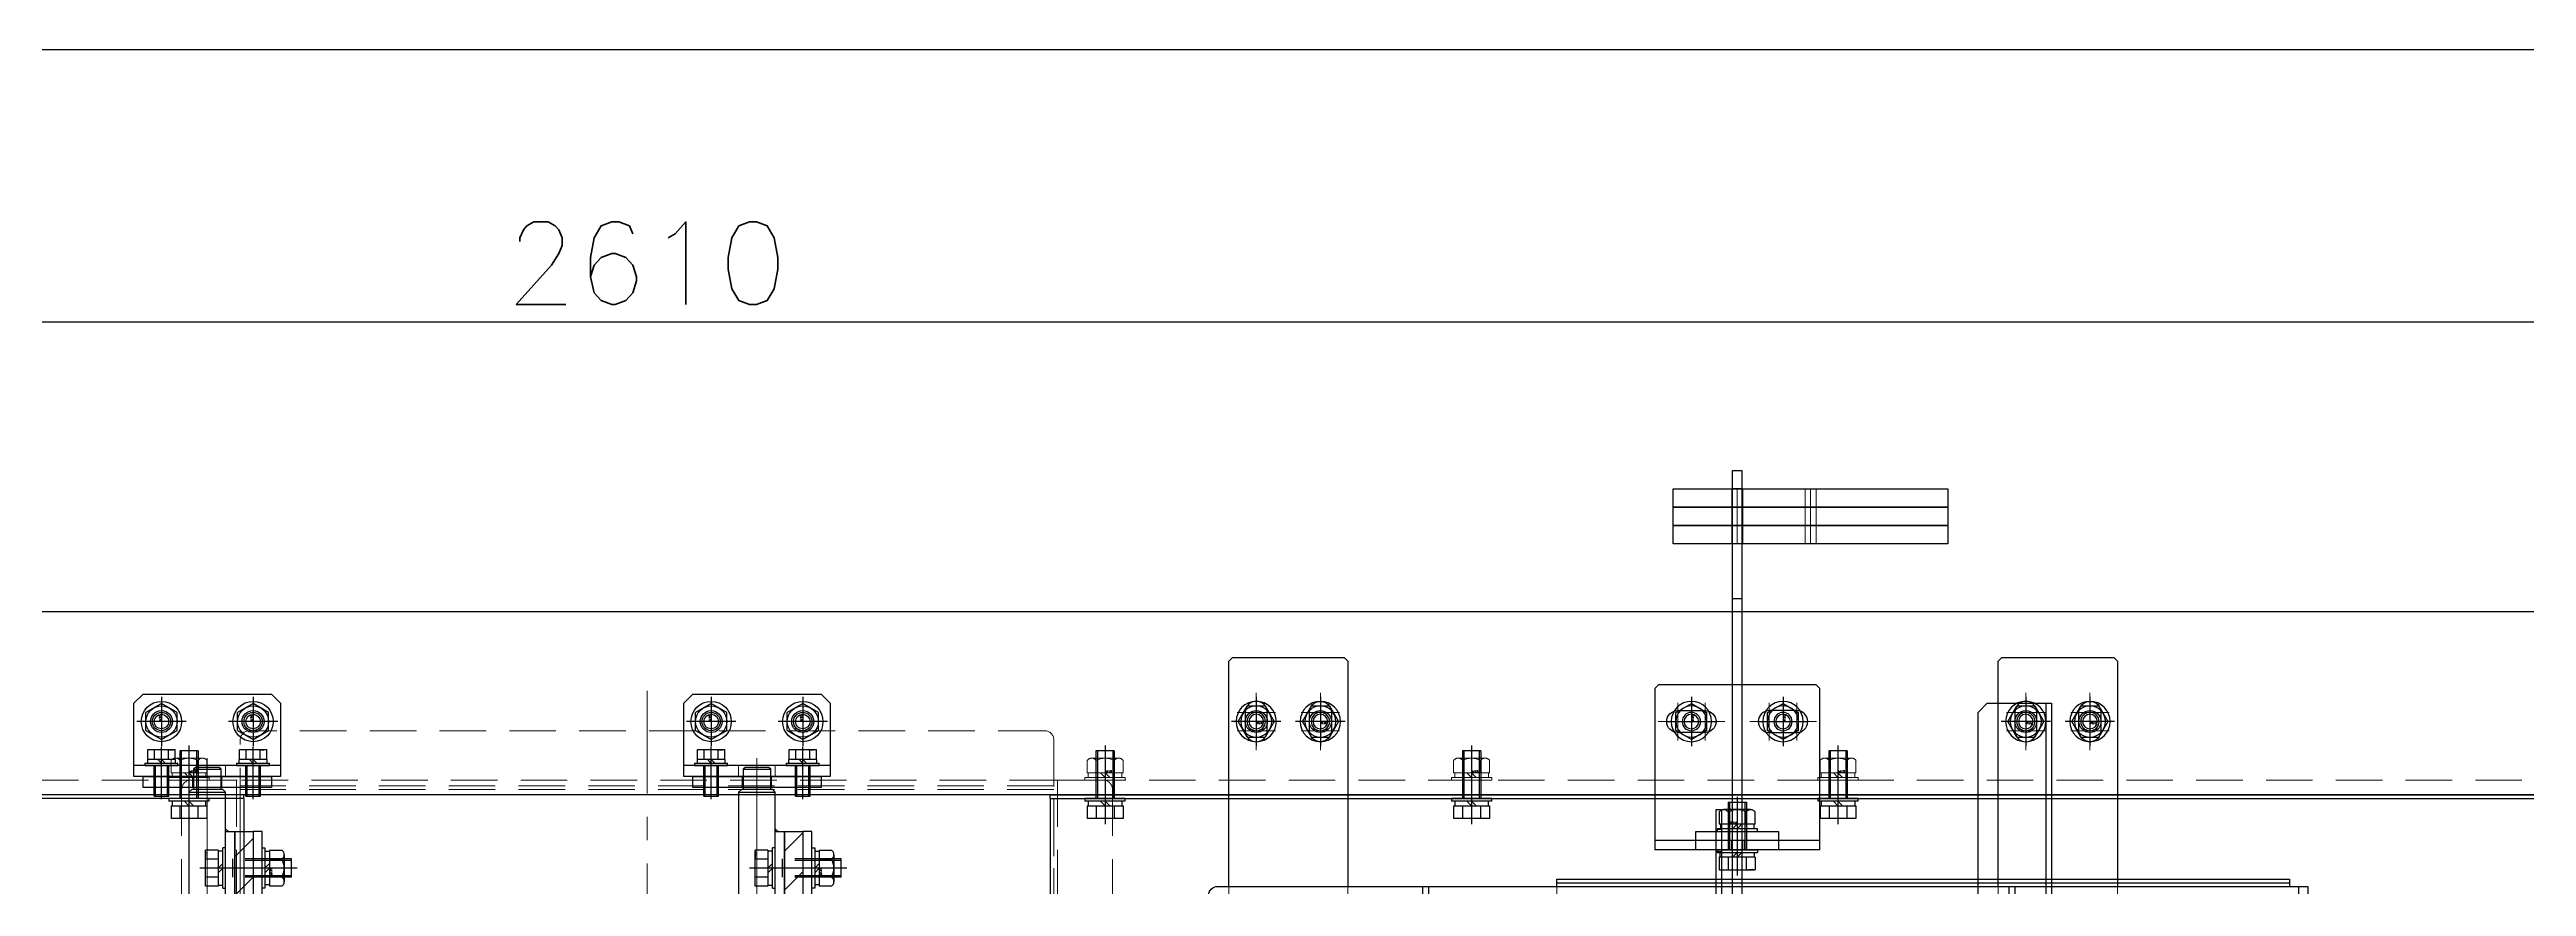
# Model space of a CAD drawing. Header units: millimetres. Extents: x -8731 to 85711, y -14522 to 31379.
# Drawn here: x 10805 to 12157, y 19167 to 19624 of the extents above; entities that cross this region are included whole.
import ezdxf

# ---------------------------------------------------------------- set-up
doc = ezdxf.new("R2010")
doc.units = ezdxf.units.MM
doc.header["$LTSCALE"] = 4
doc.header["$PDMODE"] = 99
doc.header["$PDSIZE"] = 1
doc.linetypes.add('CENTER2', pattern=[28.575, 19.05, -3.175, 3.175, -3.175])
doc.linetypes.add('HIDDEN', pattern=[9.525, 6.35, -3.175])
for name, color, linetype, lineweight in [('01_NORMAL', 7, 'Continuous', 25), ('04_HIDDEN', 2, 'HIDDEN', 13), ('05_CENTER', 4, 'CENTER2', 13), ('08_DIM', 3, 'Continuous', 13)]:
    doc.layers.add(name, color=color, linetype=linetype, lineweight=lineweight)
doc.layers.add('10_DRAFT', color=8, linetype='Continuous', lineweight=0, plot=False)
doc.styles.add('KANJI0', font='txt.shx', dxfattribs={"width": 0.9, "height": 30, "bigfont": 'bigfont'})
doc.styles.add('KSS_TXT', font='txt.shx', dxfattribs={"bigfont": 'extfont2.shx'})
doc.styles.add('KSS_TXT_L', font='txt.shx', dxfattribs={"height": 9, "bigfont": 'extfont2.shx'})
doc.dimstyles.new('KSS_DIM', dxfattribs={"dimscale": 3, "dimtxt": 3, "dimasz": 2.5, "dimexe": 1.25, "dimexo": 0.625, "dimtad": 1, "dimdsep": 46, "dimtxsty": 'KSS_TXT', "dimblk": 'OPEN30', "dimcen": 0, "dimazin": 2, "dimtfac": 0.75, "dimtmove": 0, "dimatfit": 3, "dimldrblk": 'OPEN30', "dimfxl": 1, "dimtolj": 1, "dimarcsym": 0})

# ---------------------------------------------------------------- blocks, each defined once
blk = doc.blocks.new('A$C53D772FE_1_1_1')
at = {"color": 0}
for p, q in [((1030, 1000), (0, 1000)), ((1030, 998), (2, 998)), ((1030, 998), (1030, 1000)), ((1030, 998), (1030, -998))]:
    blk.add_line(p, q, dxfattribs=at)
at = {"layer": '04_HIDDEN'}
blk.add_line((1028, 998), (1028, -998), dxfattribs=at)
at = {"layer": '05_CENTER'}
for p, q in [((600, 1007.7), (600, 990.4)), ((800, 1007.7), (800, 990.4)), ((1000, 1007.7), (1000, 990.4))]:
    blk.add_line(p, q, dxfattribs=at)
blk = doc.blocks.new('A$C3E9660DC_1_1_1')
at = {"color": 0}
for p, q in [((-222, -1030), (-222, 1030)), ((217, 1035), (-217, 1035)), ((222, 1030), (222, -1030)), ((-254, 1003), (-254, -1003)), ((-249, 1008), (-222, 1008)), ((222, 1003), (-222, 1003)), ((222, 1008), (249, 1008)), ((254, 1003), (254, -1003))]:
    blk.add_line(p, q, dxfattribs=at)
for centre, start, end in [((-217, 1030), 90, 180), ((217, 1030), 0, 90), ((-249, 1003), 90, 180), ((249, 1003), 0, 90)]:
    blk.add_arc(centre, 5, start, end, dxfattribs=at)
at = {"layer": '04_HIDDEN'}
for p, q in [((-224, 1008), (-224, -1008)), ((222, 1005), (-222, 1005)), ((224, 1008), (224, -1008))]:
    blk.add_line(p, q, dxfattribs=at)
at = {"layer": '05_CENTER'}
blk.add_line((0, -1056.7), (0, 1056.7), dxfattribs=at)
blk = doc.blocks.new('A$C7E374867_2_1')
at = {"color": 0, "linetype": 'CENTER2'}
blk.add_line((0, -29), (0, 14), dxfattribs=at)
at = {"color": 0}
for p, q in [((-11, 1.5), (11, 1.5)), ((-11, 1.5), (-11, 0)), ((-11, 0), (11, 0)), ((-9.8, 11), (9.8, 11)), ((-9.8, 4), (-9.8, 11)), ((9.8, 4), (-9.8, 4)), ((-9.3, 4), (-9.3, 1.5)), ((-4.9, 4), (-4.9, 11)), ((0, 1.5), (-2.5, 4)), ((0, 4), (2.5, 1.5)), ((4.9, 4), (4.9, 11)), ((9.2, 1.5), (9.2, 4)), ((9.8, 4), (9.8, 11)), ((11, 0), (11, 1.5))]:
    blk.add_line(p, q, dxfattribs=at)
at = {"color": 0, "linetype": 'HIDDEN'}
for p, q in [((-5, -26), (-5, 0)), ((-4.2, -26), (-4.2, 0)), ((4.2, -26), (4.2, 0)), ((5, -26), (5, 0)), ((-5, -26), (5, -26))]:
    blk.add_line(p, q, dxfattribs=at)
at = {"layer": '10_DRAFT', "style": 'KSS_TXT_L'}
blk.add_text('BT-M10x30L,SW,PW', height=0.3, dxfattribs=at).set_placement((5.1, 10.7))
blk = doc.blocks.new('M10Nza_1_1_1')
at = {"color": 0}
for p, q in [((-9.8, 4), (-9.8, 10.7)), ((-9.8, 4), (9.8, 4)), ((-9.2, 1.5), (-9.2, 4)), ((-7.3, 12), (7.4, 12)), ((-4.9, 4), (-4.9, 10.7)), ((0, 1.5), (-2.5, 4)), ((0, 4), (2.5, 1.5)), ((4.9, 10.7), (4.9, 4)), ((9.2, 4), (9.2, 1.5)), ((9.8, 10.7), (9.8, 4))]:
    blk.add_line(p, q, dxfattribs=at)
at = {"color": 0, "linetype": 'CENTER2'}
blk.add_line((0, 12), (0, 0), dxfattribs=at)
at = {"color": 0}
blk.add_lwpolyline([(-11, 1.5), (11, 1.5), (11, 0), (-11, 0)], close=True, dxfattribs=at)
for centre, radius, start, end in [((-7.3, 9.1), 2.94, 33.626, 146.374), ((0, 2.2), 9.8, 60, 120), ((7.4, 9.1), 2.94, 33.626, 146.374)]:
    blk.add_arc(centre, radius, start, end, dxfattribs=at)
at = {"layer": '10_DRAFT', "style": 'KSS_TXT'}
blk.add_text('M10', height=1.25, dxfattribs=at).set_placement((0.3, 4.1))
blk = doc.blocks.new('A$C020300C3_1')
at = {"rotation": 180}
for p in [(-250, 998), (250, 998), (450, 998), (650, 998)]:
    blk.add_blockref('A$C7E374867_2_1', p, dxfattribs=at)
blk.add_blockref('A$C53D772FE_1_1_1', (-1250, 0))
at = {"xscale": -1}
blk.add_blockref('A$C53D772FE_1_1_1', (1250, 0), dxfattribs=at)
at = {"layer": '04_HIDDEN'}
for name, p in [('A$C3E9660DC_1_1_1', (0, 0)), ('M10Nza_1_1_1', (-250, 1008)), ('M10Nza_1_1_1', (250, 1008)), ('M10Nza_1_1_1', (450, 1008)), ('M10Nza_1_1_1', (650, 1008))]:
    blk.add_blockref(name, p, dxfattribs=at)
blk = doc.blocks.new('_Open30')
at = {"color": 0, "linetype": 'ByBlock', "lineweight": -2}
for p, q in [((-1, 0.268), (0, 0)), ((0, 0), (-1, -0.268)), ((0, 0), (-1, 0))]:
    blk.add_line(p, q, dxfattribs=at)
blk = doc.blocks.new('*D4266')
at = {"layer": '08_DIM', "color": 0, "lineweight": -2, "transparency": 16777216}
for p, q in [((9826.2, 19305.8), (9826.2, 19494.5)), ((12436.2, 19305.8), (12436.2, 19494.5)), ((9863.7, 19475.7), (12398.7, 19475.7))]:
    blk.add_line(p, q, dxfattribs=at)
at = {"layer": 'Defpoints', "color": 0, "transparency": 16777216}
for p in [(12436.2, 19475.7), (9826.2, 19296.5), (12436.2, 19296.5)]:
    blk.add_point(p, dxfattribs=at)
at = {"layer": '08_DIM', "color": 0, "lineweight": -2, "transparency": 16777216, "xscale": 37.5, "yscale": 37.5, "zscale": 37.5, "rotation": 180}
blk.add_blockref('_Open30', (9826.2, 19475.7), dxfattribs=at)
at = {"layer": '08_DIM', "color": 0, "lineweight": -2, "transparency": 16777216, "xscale": 37.5, "yscale": 37.5, "zscale": 37.5}
blk.add_blockref('_Open30', (12436.2, 19475.7), dxfattribs=at)
at = {"layer": '08_DIM', "color": 0, "transparency": 16777216, "insert": (11131.2, 19507.6), "char_height": 45, "attachment_point": 5, "style": 'KSS_TXT'}
blk.add_mtext('\\A1;2610', dxfattribs=at)
blk = doc.blocks.new('A$C2A2D3C10_1_1_1')
at = {"color": 0}
blk.add_lwpolyline([(100, 1100), (2600, 1100), (2600, 1000), (100, 1000)], close=True, dxfattribs=at)
for centre in [(1085, 1040), (1135, 1040), (1385, 1040), (1435, 1040), (1682.5, 1040), (1717.5, 1040), (2102.5, 1040), (2137.5, 1040)]:
    blk.add_circle(centre, 6, dxfattribs=at)
at = {"layer": '04_HIDDEN'}
blk.add_line((100, 1008), (2600, 1008), dxfattribs=at)
at = {"layer": '05_CENTER'}
for p, q in [((1085, 1049.3), (1085, 1030.7)), ((1135, 1049.3), (1135, 1030.7)), ((1385, 1049.3), (1385, 1030.7)), ((1435, 1049.3), (1435, 1030.7)), ((1682.5, 1049.3), (1682.5, 1030.7)), ((1717.5, 1049.3), (1717.5, 1030.7)), ((2102.5, 1049.3), (2102.5, 1030.7)), ((2137.5, 1049.3), (2137.5, 1030.7)), ((1094.3, 1040), (1075.7, 1040)), ((1144.3, 1040), (1125.7, 1040)), ((1394.3, 1040), (1375.7, 1040)), ((1444.3, 1040), (1425.7, 1040)), ((1691.8, 1040), (1673.2, 1040)), ((1726.8, 1040), (1708.2, 1040)), ((2111.8, 1040), (2093.2, 1040)), ((2146.8, 1040), (2128.2, 1040)), ((1100, 991.1), (1100, 1017.1)), ((1600, 991.1), (1600, 1017.1)), ((1800, 991.1), (1800, 1017.1)), ((2000, 991.1), (2000, 1017.1))]:
    blk.add_line(p, q, dxfattribs=at)
blk = doc.blocks.new('A$C0F186644_1_1')
at = {"color": 0}
blk.add_line((-40, -6), (40, -6), dxfattribs=at)
blk.add_lwpolyline([(-40, 0), (40, 0), (40, -40), (35, -45), (-35, -45), (-40, -40)], close=True, dxfattribs=at)
for centre in [(-25, -30), (25, -30)]:
    blk.add_circle(centre, 6, dxfattribs=at)
at = {"layer": '04_HIDDEN'}
for p, q in [((-10, 0), (-10, -6)), ((10, 0), (10, -6))]:
    blk.add_line(p, q, dxfattribs=at)
at = {"layer": '05_CENTER'}
for p, q in [((-25, 4.7), (-25, -10.9)), ((25, 4.7), (25, -10.9)), ((-25, -39.3), (-25, -20.7)), ((25, -39.3), (25, -20.7)), ((-34.3, -30), (-15.7, -30)), ((34.3, -30), (15.7, -30))]:
    blk.add_line(p, q, dxfattribs=at)
at = {"layer": '10_DRAFT'}
blk.add_line((0, 0), (0, -6), dxfattribs=at)
blk = doc.blocks.new('10b_2_1')
at = {"color": 0, "linetype": 'CENTER2'}
for p, q in [((13.5, 0), (-13.5, 0)), ((0, -13.5), (0, 13.5))]:
    blk.add_line(p, q, dxfattribs=at)
at = {"color": 0}
for p, q in [((-4.9, 8.5), (-9.8, 0)), ((-9.8, 0), (-4.9, -8.5)), ((-4.9, 8.5), (4.9, 8.5)), ((9.8, 0), (4.9, 8.5)), ((4.9, -8.5), (9.8, 0)), ((-4.9, -8.5), (4.9, -8.5))]:
    blk.add_line(p, q, dxfattribs=at)
for radius in [11, 8.49, 5, 4]:
    blk.add_circle((0, 0), radius, dxfattribs=at)
at = {"layer": '10_DRAFT', "style": 'KSS_TXT'}
blk.add_text('M10', height=1.25, dxfattribs=at).set_placement((0.3, 0.1))
blk = doc.blocks.new('A$C566E2A1C_1_1')
h = blk.add_hatch()
h.set_pattern_fill('_USER', color=3, scale=15, angle=135, pattern_type=0)
h.set_pattern_definition([(135, (-7933.037, 6558.574), (-10.606602, -10.606602), [])])
h.paths.add_polyline_path([(980, -10), (980, 0), (-920, 0), (-920, -10)])
h.paths.add_polyline_path([(-920, -10), (-920, 0), (-950, 0), (-950, -10)])
h.paths.add_polyline_path([(-950, -10), (-950, 0), (-980, 0), (-980, -10)])
at = {"color": 0}
blk.add_lwpolyline([(980, 0), (980, -10), (-980, -10), (-980, 0)], close=True, dxfattribs=at)
at = {"layer": '05_CENTER'}
blk.add_line((960, 3.9), (960, -13.5), dxfattribs=at)
blk = doc.blocks.new('A$C6BE42790_1_1')
at = {"color": 0}
for p, q in [((1001.5, 10), (1001.5, -10)), ((1014, 7.5), (1003, 7.5)), ((1015, 6.5), (1014, 7.5)), ((1015, -6.5), (1015, 6.5)), ((1003, -7.5), (1014, -7.5)), ((1014, -7.5), (1015, -6.5))]:
    blk.add_line(p, q, dxfattribs=at)
blk.add_line((1014, 7.5), (1014, -7.5))
for points in [[(-1001.5, -10), (1001.5, -10), (1003, -8.5), (1003, 8.5), (1001.5, 10), (-1001.5, 10), (-1003, 8.5), (-1003, -8.5)], [(-980, -10), (980, -10), (980, -15), (-980, -15)]]:
    blk.add_lwpolyline(points, close=True, dxfattribs=at)
at = {"color": 3}
blk.add_lwpolyline([(980, -10), (980, -11.5), (980, -11.5), (981.5, -10)], close=True, dxfattribs=at)
at = {"layer": '05_CENTER'}
for p, q in [((1020.1, 0), (-1020.1, 0)), ((960, -20.8), (960, -4.2))]:
    blk.add_line(p, q, dxfattribs=at)
blk = doc.blocks.new('A$C2CEA7AC3_1_1')
at = {"color": 0}
blk.add_lwpolyline([(-980, 0), (-980, -5), (980, -5), (980, 0)], close=True, dxfattribs=at)
at = {"layer": '05_CENTER'}
blk.add_line((960, -11.8), (960, 6.7), dxfattribs=at)
blk = doc.blocks.new('A$C3D81658F_1_1_1')
at = {"color": 0, "linetype": 'CENTER2'}
blk.add_line((0, -39), (0, 14), dxfattribs=at)
at = {"color": 0}
for p, q in [((-11, 1.5), (11, 1.5)), ((-11, 1.5), (-11, 0)), ((-11, 0), (11, 0)), ((-9.8, 11), (9.8, 11)), ((-9.8, 4), (-9.8, 11)), ((9.8, 4), (-9.8, 4)), ((-9.3, 4), (-9.3, 1.5)), ((-4.9, 4), (-4.9, 11)), ((0, 1.5), (-2.5, 4)), ((0, 4), (2.5, 1.5)), ((4.9, 4), (4.9, 11)), ((9.2, 1.5), (9.2, 4)), ((9.8, 4), (9.8, 11)), ((11, 0), (11, 1.5))]:
    blk.add_line(p, q, dxfattribs=at)
at = {"color": 0, "linetype": 'HIDDEN'}
for p, q in [((-5, -36), (-5, 0)), ((5, -36), (5, 0)), ((-5, -4), (5, -4)), ((-4.2, -36), (-4.2, -4)), ((4.2, -36), (4.2, -4)), ((-5, -36), (5, -36))]:
    blk.add_line(p, q, dxfattribs=at)
at = {"layer": '10_DRAFT', "style": 'KSS_TXT_L'}
blk.add_text('BT-M10x40L,SW,PW', height=0.3, dxfattribs=at).set_placement((5.1, 10.7))
blk = doc.blocks.new('A$C3E2D5E31_1_1')
for name, p in [('A$C6BE42790_1_1', (0, 0)), ('A$C3D81658F_1_1_1', (960, -10)), ('A$C2CEA7AC3_1_1', (0, -25))]:
    blk.add_blockref(name, p)
at = {"color": 3}
blk.add_blockref('A$C566E2A1C_1_1', (0, -15), dxfattribs=at)
at = {"rotation": 180}
blk.add_blockref('M10Nza_1_1_1', (960, -30), dxfattribs=at)
blk = doc.blocks.new('A$C338A46E4_1_1')
at = {"color": 0}
blk.add_lwpolyline([(0, -35), (-6, -35), (-6, 35), (0, 35)], close=True, dxfattribs=at)
at = {"layer": '04_HIDDEN'}
for p, q in [((0, 29), (-6, 29)), ((0, 28.2), (-6, 28.2)), ((0, 21.7), (-6, 21.7)), ((0, 21), (-6, 21)), ((0, 8), (-6, 8)), ((0, -8), (-6, -8)), ((0, -21), (-6, -21)), ((0, -21.7), (-6, -21.7)), ((0, -28.2), (-6, -28.2)), ((0, -29), (-6, -29))]:
    blk.add_line(p, q, dxfattribs=at)
at = {"layer": '05_CENTER'}
for p, q in [((3.4, 25), (-9.4, 25)), ((3.4, -25), (-9.4, -25))]:
    blk.add_line(p, q, dxfattribs=at)
at = {"layer": '10_DRAFT'}
blk.add_line((0, 0), (-6, 0), dxfattribs=at)
blk = doc.blocks.new('A$C435F0BD9_1_1_1')
at = {"color": 0}
for p, q in [((-9, 1.2), (9, 1.2)), ((-9, 1.2), (-9, 0)), ((-7.7, 3.2), (-7.7, 1.2)), ((7.7, 3.2), (-7.7, 3.2)), ((-7.5, 8.7), (7.5, 8.7)), ((-7.5, 3.2), (-7.5, 8.7)), ((-3.8, 3.2), (-3.8, 8.7)), ((0, 1.2), (-2, 3.2)), ((0, 3.2), (2, 1.2)), ((3.8, 3.2), (3.8, 8.7)), ((7.5, 3.2), (7.5, 8.7)), ((7.7, 1.2), (7.7, 3.2)), ((9, 0), (9, 1.2)), ((-9, 0), (9, 0))]:
    blk.add_line(p, q, dxfattribs=at)
at = {"color": 0, "linetype": 'CENTER2'}
blk.add_line((0, -18.3), (0, 10.2), dxfattribs=at)
at = {"color": 0, "linetype": 'HIDDEN'}
for p, q in [((-4, -16.8), (-4, 0)), ((-3.3, -16.8), (-3.3, 0)), ((3.3, -16.8), (3.3, 0)), ((4, -16.8), (4, 0)), ((-4, -16.8), (4, -16.8))]:
    blk.add_line(p, q, dxfattribs=at)
at = {"layer": '10_DRAFT', "style": 'KSS_TXT_L'}
blk.add_text('BT-M8x20L,SW,PW', height=0.3, dxfattribs=at).set_placement((3.2, 8.4))
blk = doc.blocks.new('A$C196B25A9_1_1')
for name, p, rotation in [('A$C0F186644_1_1', (2060, -25), 90), ('A$C435F0BD9_1_1_1', (2066, 0), 270), ('A$C435F0BD9_1_1_1', (2066, -50), 270)]:
    blk.add_blockref(name, p, dxfattribs=dict(rotation=rotation))
for name, p in [('A$C338A46E4_1_1', (2060, -25)), ('10b_2_1', (2090, 0)), ('A$C3E2D5E31_1_1', (1050, -25)), ('10b_2_1', (2090, -50))]:
    blk.add_blockref(name, p)
blk = doc.blocks.new('A$C18E43E91_1_1')
at = {"color": 0}
blk.add_lwpolyline([(-22.5, -5), (22.5, -5), (22.5, 0), (-22.5, 0)], close=True, dxfattribs=at)
at = {"layer": '05_CENTER'}
blk.add_line((0, 4.5), (0, -9.6), dxfattribs=at)
blk = doc.blocks.new('A$C5BDD71DD_1_1')
at = {"color": 0}
blk.add_lwpolyline([(-35, 0), (115, 0), (115, 10), (-35, 10)], close=True, dxfattribs=at)
at = {"layer": '04_HIDDEN'}
for p, q in [((-3, 10), (-3, 0)), ((3, 10), (3, 0)), ((37, 10), (37, 0)), ((43, 10), (43, 0))]:
    blk.add_line(p, q, dxfattribs=at)
at = {"layer": '10_DRAFT'}
for p, q in [((0, 10), (0, 0)), ((40, 10), (40, 0))]:
    blk.add_line(p, q, dxfattribs=at)
blk = doc.blocks.new('A$C72D80D2E_1_1')
at = {"color": 0}
for p, q in [((-70, 75), (-70, -15)), ((-70, 75), (18, 75)), ((-65, 75), (-65, -15)), ((18, 75), (20, 73)), ((20, 73), (20, -13)), ((-65, 52.5), (-70, 52.5)), ((-70, 33), (-65, 33)), ((-70, 27), (-65, 27)), ((-70, 7.5), (-65, 7.5)), ((20, -13), (18, -15)), ((18, -15), (-70, -15))]:
    blk.add_line(p, q, dxfattribs=at)
for points in [[(6, 62.5), (6, 47.5, -1), (-6, 47.5), (-6, 62.5, -1)], [(6, -2.5), (6, 12.5, 1), (-6, 12.5), (-6, -2.5, 1)]]:
    blk.add_lwpolyline(points, format="xyb", close=True, dxfattribs=at)
at = {"layer": '04_HIDDEN'}
for p, q in [((-65, 35), (-70, 35)), ((-65, 34), (-70, 34)), ((-65, 26), (-70, 26)), ((-65, 25), (-70, 25))]:
    blk.add_line(p, q, dxfattribs=at)
at = {"layer": '05_CENTER'}
for p, q in [((0, 36.8), (0, 73.2)), ((10.3, 62.5), (-10.3, 62.5)), ((10.3, 55), (-10.3, 55)), ((10.3, 47.5), (-10.3, 47.5)), ((-60.9, 30), (-74.1, 30)), ((0, 23.2), (0, -13.2)), ((10.3, 12.5), (-10.3, 12.5)), ((10.3, 5), (-10.3, 5)), ((10.3, -2.5), (-10.3, -2.5))]:
    blk.add_line(p, q, dxfattribs=at)
blk = doc.blocks.new('A$C26AE4281_1_1')
at = {"color": 0}
for p, q in [((215, 5), (215, 0)), ((275, 5), (275, 0))]:
    blk.add_line(p, q, dxfattribs=at)
blk.add_lwpolyline([(-20, 0), (285, 0), (285, 5), (-20, 5)], close=True)
at = {"layer": '04_HIDDEN'}
for p, q in [((-5, 5), (-5, 0)), ((-4, 5), (-4, 0)), ((4, 5), (4, 0)), ((5, 5), (5, 0))]:
    blk.add_line(p, q, dxfattribs=at)
at = {"layer": '05_CENTER'}
blk.add_line((0, 9.1), (0, -4.1), dxfattribs=at)
blk = doc.blocks.new('A$C3FA900D2_1_1')
for name, p, rotation in [('A$C5BDD71DD_1_1', (255, 2.5), 90), ('A$C5BDD71DD_1_1', (265, 2.5), 90), ('A$C5BDD71DD_1_1', (275, 2.5), 90), ('A$C18E43E91_1_1', (83, 2.5), 90), ('A$C7E374867_2_1', (78, 2.5), 90), ('M10Nza_1_1_1', (88, 2.5), 270)]:
    blk.add_blockref(name, p, dxfattribs=dict(rotation=rotation))
for name, p in [('A$C72D80D2E_1_1', (148, -27.5)), ('10b_2_1', (148, 27.5)), ('A$C7E374867_2_1', (0, 5)), ('A$C26AE4281_1_1', (0, 0)), ('10b_2_1', (148, -22.5))]:
    blk.add_blockref(name, p)
blk = doc.blocks.new('A$C16EB5BEB_1_1')
at = {"xscale": -1, "rotation": 270}
blk.add_blockref('A$C3FA900D2_1_1', (27.5, 1932), dxfattribs=at)
blk = doc.blocks.new('M16Tz_1_1_1')
at = {"color": 0}
for radius in [8, 6.25]:
    blk.add_circle((0, 0), radius, dxfattribs=at)
at = {"layer": '05_CENTER'}
for p, q in [((0, -14.8), (0, 14.8)), ((14.8, 0), (-14.8, 0))]:
    blk.add_line(p, q, dxfattribs=at)
blk = doc.blocks.new('A$C248C13DD_1_1')
blk.add_lwpolyline([(90, 50), (-33, 50), (-35, 48), (-35, -13), (-33, -15), (90, -15)])
at = {"color": 0}
for points in [[(-5, 41), (5, 41, -1), (5, 29), (-5, 29, -1)], [(-5, -6), (5, -6, 1), (5, 6), (-5, 6, 1)]]:
    blk.add_lwpolyline(points, format="xyb", close=True, dxfattribs=at)
at = {"layer": '04_HIDDEN'}
for points in [[(177.6, 50), (90, 50)], [(90, -15), (177.6, -15)]]:
    blk.add_lwpolyline(points, dxfattribs=at)
blk.add_arc((110, 17.5), 75, 334.3207, 25.6793, dxfattribs=at)
at = {"layer": '05_CENTER'}
for p, q in [((-5, 45.5), (-5, 24.5)), ((0, 45.5), (0, 24.5)), ((5, 45.5), (5, 24.5)), ((15.7, 35), (-15.7, 35)), ((15.7, 0), (-15.7, 0)), ((-5, -10.5), (-5, 10.5)), ((0, -10.5), (0, 10.5)), ((5, -10.5), (5, 10.5))]:
    blk.add_line(p, q, dxfattribs=at)
blk.add_blockref('M16Tz_1_1_1', (110, 17.5))
blk = doc.blocks.new('M16Bu_1_1')
at = {"color": 0, "linetype": 'CENTER2'}
for p, q in [((0, -15.4), (0, 15.4)), ((15.4, 0), (-15.4, 0))]:
    blk.add_line(p, q, dxfattribs=at)
at = {"color": 0}
for p, q in [((-6.9, 12), (-13.9, 0)), ((-13.9, 0), (-6.9, -12)), ((6.9, 12), (-6.9, 12)), ((13.9, 0), (6.9, 12)), ((6.9, -12), (13.9, 0)), ((-6.9, -12), (6.9, -12))]:
    blk.add_line(p, q, dxfattribs=at)
blk.add_circle((0, 0), 12, dxfattribs=at)
at = {"layer": '10_DRAFT', "style": 'KANJI0', "width": 0.82}
blk.add_text('Ｍ１６', height=1.71, dxfattribs=at).set_placement((0.4, 0.2))
blk = doc.blocks.new('A$C133D4326_1_1')
at = {"rotation": 90}
blk.add_blockref('A$C248C13DD_1_1', (0, 0), dxfattribs=at)
for p in [(-35, 0), (0, 0)]:
    blk.add_blockref('10b_2_1', p)
at = {"layer": '04_HIDDEN'}
blk.add_blockref('M16Bu_1_1', (-17.5, 110), dxfattribs=at)
blk = doc.blocks.new('A$C73615150_1_1_1')
at = {"color": 0}
for p, q in [((-80, 48), (-25, 48)), ((-25, 50), (-25, 15)), ((-20, 10), (520, 10))]:
    blk.add_line(p, q, dxfattribs=at)
blk.add_lwpolyline([(520, -50), (520, -50), (520, 50), (-80, 50), (-80, -45, 0.414214), (-75, -50), (-75, -50), (520, -50)], format="xyb", dxfattribs=at)
at = {"color": 3}
for points in [[(37, 48), (35.5, 48), (35.5, 48), (37, 46.5)], [(40, 48), (41.5, 48), (41.5, 48), (40, 46.5)], [(197, 48), (195.5, 48), (195.5, 48), (197, 46.5)], [(200, 48), (201.5, 48), (201.5, 48), (200, 46.5)], [(357, 48), (355.5, 48), (355.5, 48), (357, 46.5)], [(360, 48), (361.5, 48), (361.5, 48), (360, 46.5)], [(515, 48), (513.5, 48), (513.5, 48), (515, 46.5)], [(520, 48), (518.5, 48), (518.5, 48), (520, 46.5)]]:
    blk.add_lwpolyline(points, close=True, dxfattribs=at)
at = {"color": 0}
for points in [[(40, 10), (37, 10), (37, -50), (40, -50)], [(200, 10), (197, 10), (197, -92), (200, -92)], [(360, 10), (357, 10), (357, -50), (360, -50)], [(520, 10), (515, 10), (515, -50), (520, -50)]]:
    blk.add_lwpolyline(points, close=True, dxfattribs=at)
for centre in [(135, 30), (415, 30), (-50, 0), (125, 0), (300, 0), (475, 0)]:
    blk.add_circle(centre, 4.5, dxfattribs=at)
blk.add_arc((-20, 15), 5, 180, 270, dxfattribs=at)
at = {"layer": '04_HIDDEN'}
for p, q in [((-25, 48), (520, 48)), ((37, 10), (37, 48)), ((40, 48), (40, 10)), ((197, 10), (197, 48)), ((200, 48), (200, 10)), ((357, 10), (357, 48)), ((360, 10), (360, 48)), ((360, 48), (360, 10)), ((515, 10), (515, 48)), ((520, 48), (520, 10)), ((197, -69), (200, -69)), ((197, -81), (200, -81))]:
    blk.add_line(p, q, dxfattribs=at)
at = {"layer": '05_CENTER'}
for p, q in [((-68, 42.4), (-68, 55.6)), ((18, 42.4), (18, 55.6)), ((70, 42.4), (70, 55.6)), ((90, 42.4), (90, 55.6)), ((110, 42.4), (110, 55.6)), ((130, 42.4), (130, 55.6)), ((142.3, 30), (127.7, 30)), ((135, 22.7), (135, 37.3)), ((422.3, 30), (407.7, 30)), ((415, 22.7), (415, 37.3)), ((509.2, 25), (525.9, 25)), ((-50, -9.3), (-50, 9.3)), ((125, -9.3), (125, 9.3)), ((300, -9.3), (300, 9.3)), ((475, -9.3), (475, 9.3)), ((-40.7, 0), (-59.3, 0)), ((134.3, 0), (115.7, 0)), ((309.3, 0), (290.7, 0)), ((484.3, 0), (465.7, 0)), ((509.2, -25), (525.9, -25)), ((191.6, -75), (205.2, -75))]:
    blk.add_line(p, q, dxfattribs=at)
at = {"layer": '10_DRAFT'}
blk.add_line((-25, 48), (-25, 50), dxfattribs=at)
blk = doc.blocks.new('A$C5EC12063_1_1')
at = {"color": 0}
blk.add_line((-1955, 17), (145, 17), dxfattribs=at)
blk.add_lwpolyline([(-1955, 20), (145, 20), (145, -15), (140, -20), (-1950, -20), (-1955, -15)], close=True, dxfattribs=at)
blk = doc.blocks.new('A$C48F4429B_1_1')
blk.add_blockref('A$C5EC12063_1_1', (57.5, 220))
blk = doc.blocks.new('A$C5F8F3055_1_1')
at = {"rotation": 270}
blk.add_blockref('A$C48F4429B_1_1', (-480, -847.5), dxfattribs=at)
at = {"xscale": -1, "rotation": 180}
blk.add_blockref('A$C73615150_1_1_1', (-620, 900), dxfattribs=at)
blk = doc.blocks.new('A$C66BA4D2E_1_1')
at = {"color": 0}
blk.add_line((-15, -27), (385, -27), dxfattribs=at)
blk.add_lwpolyline([(-13, 11), (383, 11), (385, 9), (385, -29), (-15, -29), (-15, 9)], close=True, dxfattribs=at)
for centre in [(0, 0), (175, 0)]:
    blk.add_circle(centre, 5, dxfattribs=at)
at = {"layer": '05_CENTER'}
for p, q in [((0, -7.3), (0, 7.3)), ((175, -7.3), (175, 7.3)), ((7.3, 0), (-7.3, 0)), ((182.3, 0), (167.7, 0))]:
    blk.add_line(p, q, dxfattribs=at)
blk = doc.blocks.new('A$C63A57C5D_1_1')
at = {"layer": '01_NORMAL'}
for p, q in [((-510, 950), (-510, 954)), ((-510, 954), (-110, 954)), ((-510, 952), (-110, 952)), ((-110, 954), (-110, 950))]:
    blk.add_line(p, q, dxfattribs=at)
at = {"layer": '04_HIDDEN', "xscale": -1, "rotation": 180}
blk.add_blockref('A$C66BA4D2E_1_1', (-495, 925), dxfattribs=at)

msp = doc.modelspace()

# ---------------------------------------------------------------- linework, layer by layer
at = {"layer": 'Defpoints'}
msp.add_lwpolyline([(9285.27297, 19624.21646), (13159.38954, 19624.21646), (13159.38954, 16897.46336), (9285.27297, 16897.46336)], close=True, dxfattribs=at)

# ---------------------------------------------------------------- block references
for name, p in [('A$C16EB5BEB_1_1', (11696.18607, 17177.47541)), ('A$C2A2D3C10_1_1_1', (9781.18607, 18217.47541)), ('A$C020300C3_1', (11131.18607, 18217.47541)), ('A$C5F8F3055_1_1', (12137.68608, 18217.47541))]:
    msp.add_blockref(name, p)
at = {"xscale": -1, "rotation": 180}
for p in [(11498.68607, 19257.47541), (11918.68607, 19257.47541)]:
    msp.add_blockref('A$C133D4326_1_1', p, dxfattribs=at)
at = {"rotation": 90}
for p in [(10866.18607, 17167.47541), (11166.18607, 17167.47541)]:
    msp.add_blockref('A$C196B25A9_1_1', p, dxfattribs=at)
at = {"layer": '04_HIDDEN'}
msp.add_blockref('A$C63A57C5D_1_1', (12137.68608, 18217.47541), dxfattribs=at)

# ---------------------------------------------------------------- dimensions: what is measured, and where the dimension line sits
at = {"layer": '08_DIM'}
dim = msp.add_linear_dim(base=(12436.18607, 19475.74682), p1=(9826.18607, 19296.4519), p2=(12436.18607, 19296.4519), dimstyle='KSS_DIM', override={"dimscale": 15}, dxfattribs=at)
dim.commit()
dim.dimension.update_dxf_attribs({"geometry": '*D4266', "text_midpoint": (11131.18607, 19507.62182)})

doc.saveas('drawing.dxf')
